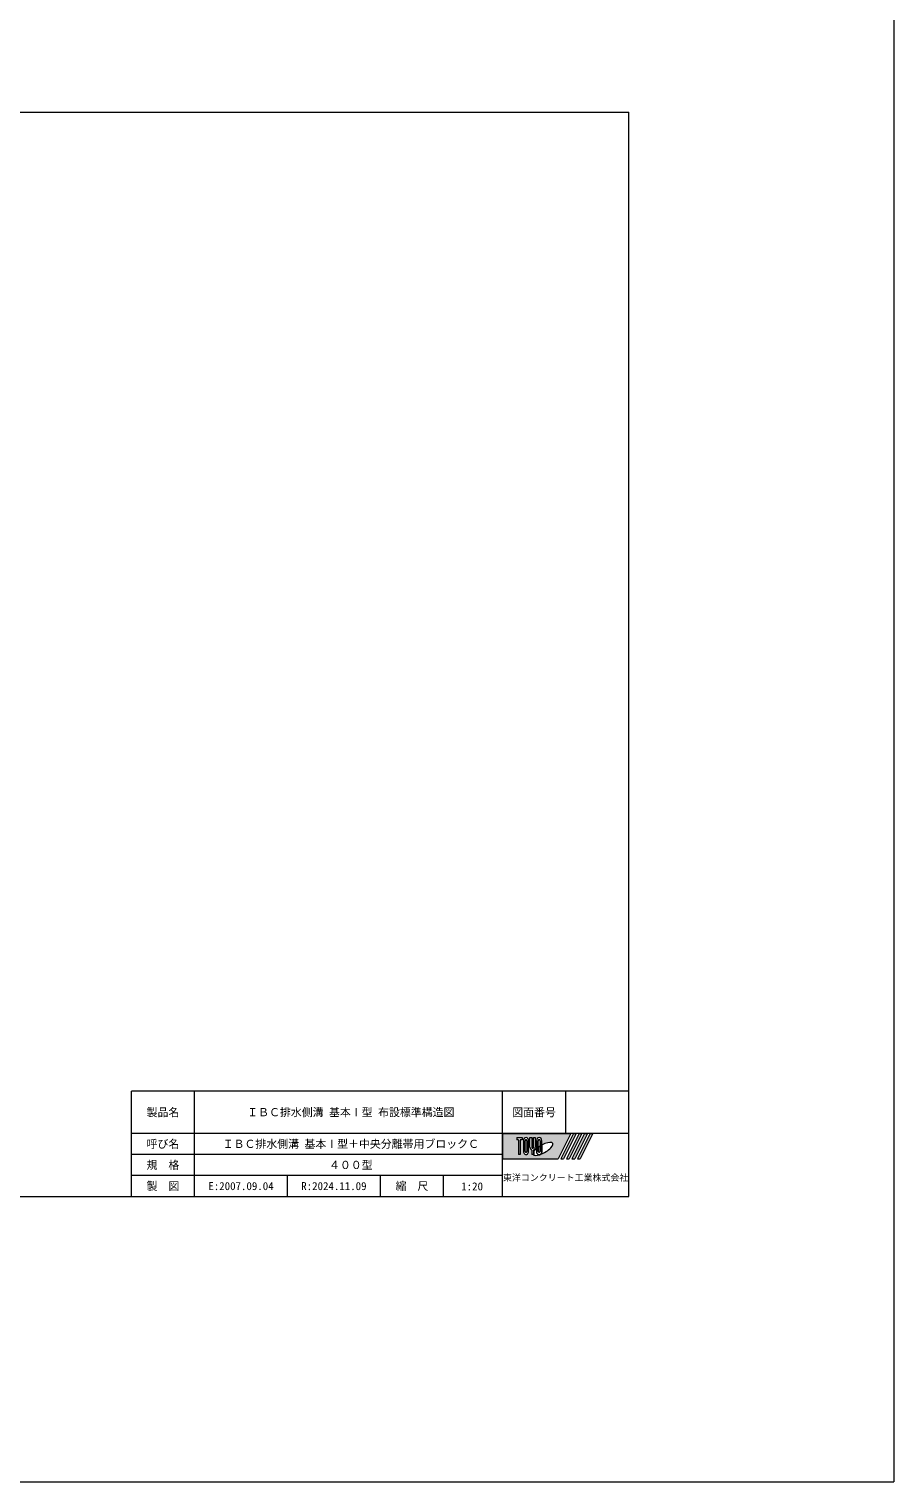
# Model space of a CAD drawing. Units: millimetres at full size; details may follow other scales. Extents: x 6872 to 78201, y -34623 to -7860.
# Drawn here: x 23867 to 28267, y -34623 to -27235 of the extents above; entities that cross this region are included whole.
import ezdxf
from ezdxf.enums import TextEntityAlignment as Align

# ---------------------------------------------------------------- set-up
doc = ezdxf.new("R2010")
doc.units = ezdxf.units.MM
doc.header["$LTSCALE"] = 16
for name, color, linetype, lineweight in [('0_2', 7, 'Continuous', 20), ('図枠', 1, 'Continuous', 20), ('枠', 5, 'Continuous', 5)]:
    doc.layers.add(name, color=color, linetype=linetype, lineweight=lineweight)
doc.styles.add('ＭＳ ゴシック', font='')
doc.styles.get('ＭＳ ゴシック').set_extended_font_data('MS Gothic')

msp = doc.modelspace()

# ---------------------------------------------------------------- hatches: boundary and pattern name
at = {"layer": '枠'}
h = msp.add_hatch(color=7, dxfattribs=at)
h.paths.add_polyline_path([(26275.76, -32850.46), (26275.76, -32979.03), (26558.61, -32979.03), (26622.9, -32850.46)])
edge = h.paths.add_edge_path(flags=16)
edge.add_ellipse((26481.13, -32929.6), major_axis=(50.37, 28.2), ratio=0.3471473, start_angle=-144.311216, end_angle=72.189903, ccw=False)
edge.add_ellipse((26462.47, -32941.78), major_axis=(0, 17.14), ratio=0.8463541, start_angle=-160.703457, end_angle=-90)
edge.add_line((26476.98, -32941.78), (26476.98, -32909.1))
edge = h.paths.add_edge_path(flags=16)
edge.add_ellipse((26462.47, -32887.71), major_axis=(0, 15.82), ratio=0.8463541, start_angle=-90, end_angle=90, ccw=False)
edge.add_line((26475.87, -32887.71), (26475.87, -32941.78))
edge.add_ellipse((26462.47, -32941.78), major_axis=(0, 15.82), ratio=0.8463541, start_angle=90, end_angle=-90, ccw=False)
edge.add_line((26449.08, -32941.78), (26449.08, -32887.71))
edge = h.paths.add_edge_path(flags=16)
edge.add_line((26466.94, -32887.71), (26466.94, -32941.78))
edge.add_ellipse((26462.47, -32941.78), major_axis=(0, 5.27), ratio=0.8463543, start_angle=90, end_angle=-90, ccw=False)
edge.add_line((26458.01, -32941.78), (26458.01, -32887.71))
edge.add_ellipse((26462.47, -32887.71), major_axis=(0, 5.27), ratio=0.8463543, start_angle=-90, end_angle=90, ccw=False)
edge = h.paths.add_edge_path(flags=16)
edge.add_line((26465.82, -32915.35), (26465.82, -32941.78))
edge.add_ellipse((26462.47, -32941.78), major_axis=(0, 3.96), ratio=0.8463541, start_angle=90, end_angle=-90, ccw=False)
edge.add_line((26459.13, -32941.78), (26459.13, -32919.67))
edge.add_ellipse((26481.13, -32929.6), major_axis=(50.37, 28.2), ratio=0.3471473, start_angle=107.791742, end_angle=126.471319, ccw=False)
edge = h.paths.add_edge_path(flags=16)
edge.add_line((26442.38, -32871.89), (26442.38, -32920.35))
edge.add_ellipse((26428.99, -32920.35), major_axis=(0, 15.82), ratio=0.8463541, start_angle=-163.341167, end_angle=-90, ccw=False)
edge.add_line((26433.46, -32935.27), (26433.46, -32957.6))
edge.add_line((26433.46, -32957.6), (26424.53, -32957.6))
edge.add_line((26424.53, -32957.6), (26424.53, -32935.27))
edge.add_ellipse((26428.99, -32920.35), major_axis=(0, 15.82), ratio=0.8463541, start_angle=90, end_angle=163.341167, ccw=False)
edge.add_line((26415.6, -32920.35), (26415.6, -32871.89))
edge.add_line((26415.6, -32871.89), (26424.53, -32871.89))
edge.add_line((26424.53, -32871.89), (26424.53, -32920.35))
edge.add_ellipse((26428.99, -32920.35), major_axis=(0, 5.27), ratio=0.8463543, start_angle=90, end_angle=-90)
edge.add_line((26433.46, -32920.35), (26433.46, -32871.89))
edge.add_line((26433.46, -32871.89), (26442.38, -32871.89))
edge = h.paths.add_edge_path(flags=16)
edge.add_line((26447.96, -32928.13), (26447.96, -32941.78))
edge.add_ellipse((26462.47, -32941.78), major_axis=(0, 17.14), ratio=0.8463541, start_angle=90, end_angle=-171.54427)
edge.add_ellipse((26481.13, -32929.6), major_axis=(50.37, 28.2), ratio=0.3471473, start_angle=-178.649536, end_angle=-148.292442, ccw=False)
edge.add_line((26431.53, -32958.92), (26434.57, -32958.92))
edge.add_line((26434.57, -32958.92), (26434.57, -32942.2))
edge.add_ellipse((26481.13, -32929.6), major_axis=(50.37, 28.2), ratio=0.3471473, start_angle=148.21912, end_angle=165.908122, ccw=False)
edge = h.paths.add_edge_path(flags=16)
edge.add_ellipse((26395.51, -32887.71), major_axis=(0, 15.82), ratio=0.8463541, start_angle=-90, end_angle=90, ccw=False)
edge.add_line((26408.9, -32887.71), (26408.9, -32941.78))
edge.add_ellipse((26395.51, -32941.78), major_axis=(0, 15.82), ratio=0.8463541, start_angle=90, end_angle=-90, ccw=False)
edge.add_line((26382.12, -32941.78), (26382.12, -32887.71))
edge = h.paths.add_edge_path(flags=16)
edge.add_line((26399.97, -32887.71), (26399.97, -32941.78))
edge.add_ellipse((26395.51, -32941.78), major_axis=(0, 5.27), ratio=0.8463543, start_angle=90, end_angle=-90, ccw=False)
edge.add_line((26391.05, -32941.78), (26391.05, -32887.71))
edge.add_ellipse((26395.51, -32887.71), major_axis=(0, 5.27), ratio=0.8463543, start_angle=-90, end_angle=90, ccw=False)
h.paths.add_polyline_path([(26375.42, -32871.89), (26375.42, -32882.44), (26366.49, -32882.44), (26366.49, -32957.6), (26357.56, -32957.6), (26357.56, -32882.44), (26348.63, -32882.44), (26348.63, -32871.89)], flags=16)
for points in [[(26572.76, -32979.03), (26586.9, -32979.03), (26651.19, -32850.46), (26637.04, -32850.46)], [(26679.47, -32850.46), (26665.33, -32850.46), (26601.04, -32979.03), (26615.19, -32979.03)], [(26707.76, -32850.46), (26693.61, -32850.46), (26629.33, -32979.03), (26643.47, -32979.03)], [(26736.04, -32850.46), (26721.9, -32850.46), (26657.61, -32979.03), (26671.76, -32979.03)]]:
    msp.add_hatch(color=7, dxfattribs=at).paths.add_polyline_path(points)

# ---------------------------------------------------------------- linework, layer by layer
at = {"layer": '図枠'}
for p in [(28267.39, -7859.66), (6872.3, -34622.81)]:
    msp.add_line(p, (28267.39, -34622.81), dxfattribs=at)
at = {"layer": '枠', "lineweight": 20}
for p, q in [((18918.61, -27657.6), (26918.61, -27657.6)), ((26918.61, -33171.89), (26918.61, -27657.6)), ((26918.61, -32636.17), (24387.64, -32636.17)), ((24387.64, -33171.89), (24387.64, -32636.17)), ((24709.07, -33171.89), (24709.07, -32636.17)), ((26275.76, -33171.89), (26275.76, -32636.17)), ((26597.19, -32850.46), (26597.19, -32636.17)), ((26918.61, -32850.46), (24387.64, -32850.46)), ((26275.76, -32957.6), (24387.64, -32957.6)), ((26275.76, -33064.74), (24387.64, -33064.74)), ((25181.7, -33171.89), (25181.7, -33064.74)), ((25654.33, -33171.89), (25654.33, -33064.74)), ((25975.76, -33171.89), (25975.76, -33064.74)), ((18918.61, -33171.89), (26918.61, -33171.89))]:
    msp.add_line(p, q, dxfattribs=at)
at = {"layer": '枠'}
for p, q in [((26275.76, -32850.46), (26275.76, -32979.03)), ((26275.76, -32850.46), (26622.9, -32850.46)), ((26348.63, -32871.89), (26348.63, -32882.44)), ((26348.63, -32871.89), (26375.42, -32871.89)), ((26375.42, -32871.89), (26375.42, -32882.44)), ((26415.6, -32920.35), (26415.6, -32871.89)), ((26415.6, -32871.89), (26424.53, -32871.89)), ((26424.53, -32871.89), (26424.53, -32920.35)), ((26433.46, -32920.35), (26433.46, -32871.89)), ((26433.46, -32871.89), (26442.38, -32871.89)), ((26442.38, -32871.89), (26442.38, -32920.35)), ((26622.9, -32850.46), (26558.61, -32979.03)), ((26637.04, -32850.46), (26572.76, -32979.03)), ((26651.19, -32850.46), (26586.9, -32979.03)), ((26665.33, -32850.46), (26601.04, -32979.03)), ((26679.47, -32850.46), (26615.19, -32979.03)), ((26693.61, -32850.46), (26629.33, -32979.03)), ((26637.04, -32850.46), (26651.19, -32850.46)), ((26707.76, -32850.46), (26643.47, -32979.03)), ((26721.9, -32850.46), (26657.61, -32979.03)), ((26665.33, -32850.46), (26679.47, -32850.46)), ((26736.04, -32850.46), (26671.76, -32979.03)), ((26693.61, -32850.46), (26707.76, -32850.46)), ((26721.9, -32850.46), (26736.04, -32850.46)), ((26357.56, -32882.44), (26348.63, -32882.44)), ((26357.56, -32882.44), (26357.56, -32957.6)), ((26366.49, -32882.44), (26366.49, -32957.6)), ((26375.42, -32882.44), (26366.49, -32882.44)), ((26382.12, -32887.71), (26382.12, -32941.78)), ((26391.05, -32941.78), (26391.05, -32887.71)), ((26399.97, -32887.71), (26399.97, -32941.78)), ((26408.9, -32941.78), (26408.9, -32887.71)), ((26424.53, -32935.27), (26424.53, -32957.6)), ((26433.46, -32935.27), (26433.46, -32957.6)), ((26434.57, -32942.2), (26434.57, -32958.92)), ((26447.96, -32928.13), (26447.96, -32941.78)), ((26449.08, -32887.71), (26449.08, -32941.78)), ((26458.01, -32941.78), (26458.01, -32887.71)), ((26459.13, -32941.78), (26459.13, -32919.67)), ((26465.82, -32915.35), (26465.82, -32941.78)), ((26466.94, -32887.71), (26466.94, -32941.78)), ((26475.87, -32941.78), (26475.87, -32887.71)), ((26476.98, -32941.78), (26476.98, -32909.1)), ((26275.76, -32979.03), (26558.61, -32979.03)), ((26366.49, -32957.6), (26357.56, -32957.6)), ((26433.46, -32957.6), (26424.53, -32957.6)), ((26431.53, -32958.92), (26434.57, -32958.92)), ((26572.76, -32979.03), (26586.9, -32979.03)), ((26601.04, -32979.03), (26615.19, -32979.03)), ((26629.33, -32979.03), (26643.47, -32979.03)), ((26657.61, -32979.03), (26671.76, -32979.03))]:
    msp.add_line(p, q, dxfattribs=at)
for centre, major_axis, ratio, start_param, end_param in [((26395.51, -32887.71), (0, 15.82), 0.846354, 4.712389, 7.8539816), ((26462.47, -32887.71), (0, 15.82), 0.846354, 4.712389, 7.8539816), ((26395.51, -32941.78), (0, 15.82), 0.846354, 1.5707963, 4.712389), ((26395.51, -32887.71), (0, 5.27), 0.846354, 4.712389, 7.8539816), ((26395.51, -32941.78), (0, 5.27), 0.846354, 1.5707963, 4.712389), ((26428.99, -32920.35), (0, 15.82), 0.846354, 1.5707963, 2.8017557), ((26428.99, -32920.35), (0, 5.27), 0.846354, 1.5707963, 4.712389), ((26428.99, -32920.35), (0, 15.82), 0.846354, 3.4814296, 4.712389), ((26481.13, -32929.6), (50.37, 28.2), 0.347147, 2.0815197, 2.5155126), ((26462.47, -32941.78), (0, 17.14), 0.846354, 1.5707963, 3.3154679), ((26462.47, -32941.78), (0, 15.82), 0.846354, 1.5707963, 4.712389), ((26462.47, -32887.71), (0, 5.27), 0.846354, 4.712389, 7.8539816), ((26462.47, -32941.78), (0, 5.27), 0.846354, 1.5707963, 4.712389), ((26462.47, -32941.78), (0, 3.96), 0.846354, 1.5707963, 4.712389), ((26481.13, -32929.6), (50.37, 28.2), 0.347147, 1.6817405, 1.8219833), ((26481.13, -32929.6), (50.37, 28.2), 0.347147, 4.2621853, 7.7429163), ((26462.47, -32941.78), (0, 17.14), 0.846354, 3.5338438, 4.712389), ((26481.13, -32929.6), (50.37, 28.2), 0.347147, 3.2093975, 4.2004451)]:
    msp.add_ellipse(centre, major_axis=major_axis, ratio=ratio, start_param=start_param, end_param=end_param, dxfattribs=at)

# ---------------------------------------------------------------- texts
at = {"layer": '0_2', "style": 'ＭＳ ゴシック'}
msp.add_text('1:20', height=40.82, dxfattribs=at).set_placement((26121.11, -33152.51), align=Align.BOTTOM_CENTER)
at = {"layer": '枠', "color": 7, "style": 'ＭＳ ゴシック'}
for s, height, p in [('製品名', 40.69, (24548.36, -32743.32)), ('ＩＢＣ排水側溝 基本Ⅰ型 布設標準構造図', 40.69, (25504.08, -32742.99)), ('図面番号', 40.69, (26436.47, -32743.32)), ('ＩＢＣ排水側溝 基本Ⅰ型＋中央分離帯用ブロックＣ', 40.69, (25504.08, -32904.03)), ('呼び名', 40.69, (24548.36, -32904.03)), ('規\u3000格', 40.69, (24548.36, -33011.17)), ('４００型', 40.69, (25504.08, -33011.17)), ('製\u3000図', 40.69, (24548.36, -33118.32)), ('E:2007.09.04', 40.69, (24945.39, -33118.32)), ('R:2024.11.09', 40.69, (25418.02, -33118.32)), ('縮\u3000尺', 40.69, (25815.04, -33118.32)), ('東洋コンクリート工業株式会社', 32.55, (26597.19, -33075.36))]:
    msp.add_text(s, height=height, dxfattribs=at).set_placement(p, align=Align.MIDDLE_CENTER)

doc.saveas('drawing.dxf')
